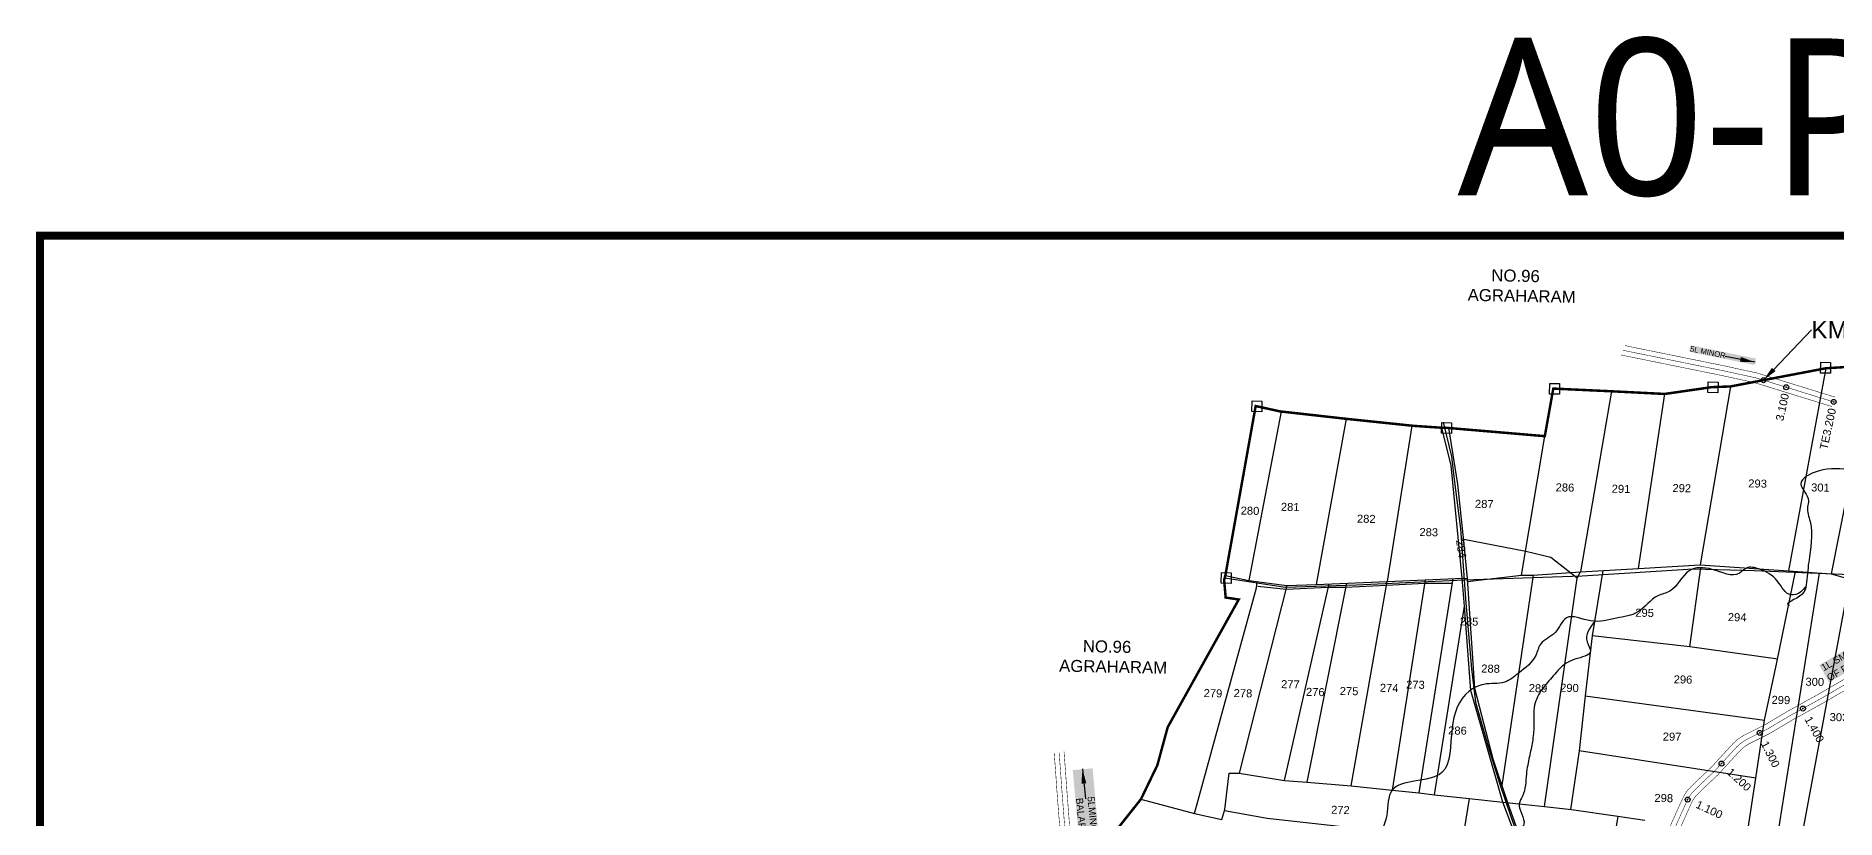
# Model space of a CAD drawing. Header units: millimetres. Extents: x 191939 to 221722, y 1607077 to 1617110.
# Drawn here: x 191939 to 195566, y 1615533 to 1617110 of the extents above; entities that cross this region are included whole.
import ezdxf
from ezdxf import colors
from ezdxf.entities.mleader import LeaderData, LeaderLine
from ezdxf.enums import TextEntityAlignment as Align
from ezdxf.math import Vec2, Vec3

# ---------------------------------------------------------------- set-up
doc = ezdxf.new("R2010")
doc.units = ezdxf.units.MM
doc.header["$LTSCALE"] = 15
doc.header["$PDMODE"] = 32
doc.header["$PDSIZE"] = 10
doc.linetypes.add('HIDDEN2', pattern=[0.1875, 0.125, -0.0625])
for name, color, linetype in [('BOUNDRY STONES', 240, 'Continuous'), ('CADAS', 1, 'Continuous'), ('CANAL1', 7, 'Continuous'), ('CS', 134, 'Continuous'), ('CSMark', 72, 'Continuous'), ('PAPER SIZE', 5, 'Continuous'), ('PLOTS', 7, 'Continuous'), ('PLOTS NO', 7, 'Continuous'), ('ROADS', 1, 'Continuous'), ('STREAMS', 4, 'Continuous'), ('STRUCTURE', 5, 'Continuous'), ('TEXT', 1, 'Continuous'), ('VILLAGE BOUNDRY', 5, 'Continuous'), ('VILLAGE STONES', 240, 'Continuous')]:
    doc.layers.add(name, color=color, linetype=linetype)
doc.styles.get("Standard").update_dxf_attribs({"font": 'arial.ttf'})
doc.styles.add('TMS', font='trebuc.ttf')
doc.dimstyles.get("Standard").update_dxf_attribs({"dimtxt": 0.18, "dimasz": 0.18, "dimexe": 0.18, "dimexo": 0.0625, "dimgap": 0.09, "dimtad": 0, "dimtih": 1, "dimtoh": 1, "dimdec": 4, "dimzin": 0, "dimdsep": 46, "dimtxsty": 'Standard', "dimcen": 0.09, "dimadec": 0, "dimazin": 0, "dimtfac": 1, "dimtdec": 4, "dimtofl": 0, "dimtmove": 0, "dimatfit": 3, "dimfxl": 1, "dimtolj": 1, "dimtzin": 0, "dimarcsym": 0})

msp = doc.modelspace()

# ---------------------------------------------------------------- linework, layer by layer
at = {"layer": 'BOUNDRY STONES'}
for points in [[(195535.4, 1616452.8), (195555.3, 1616452.4), (195554.8, 1616430.8), (195534.9, 1616431.2)], [(194989.3, 1616410.4), (195009.2, 1616410), (195008.8, 1616388.4), (194988.9, 1616388.8)], [(195308.5, 1616413.3), (195328.4, 1616412.9), (195327.9, 1616391.3), (195308, 1616391.7)], [(194389.6, 1616375.3), (194409.5, 1616374.9), (194409, 1616353.3), (194389.1, 1616353.7)], [(194771.7, 1616331.6), (194791.6, 1616331.2), (194791.2, 1616309.6), (194771.3, 1616310)], [(194327.7, 1616029.5), (194347.6, 1616029.1), (194347.2, 1616007.5), (194327.3, 1616007.9)]]:
    msp.add_lwpolyline(points, close=True, dxfattribs=at)
at = {"layer": 'CANAL1', "color": 1, "linetype": 'HIDDEN2', "ltscale": 4, "const_width": 1}
for points in [[(195136.9, 1616477), (195334, 1616436.9), (195404.5, 1616421.6), (195561.5, 1616373.1)], [(195240.5, 1615512.7), (195257.8, 1615551.8), (195267.4, 1615572.5), (195271.7, 1615580), (195275.4, 1615585.1), (195290.2, 1615600.2), (195321, 1615629), (195366.1, 1615678.3), (195374, 1615685.4), (195385.3, 1615692.9), (195428.4, 1615714.5), (195472.9, 1615740.9), (195535.4, 1615775.4), (195616.3, 1615822.5)], [(194165.3, 1614725.2), (194134.7, 1614758.6), (194127.1, 1614766.3), (194121.1, 1614776.2), (194117, 1614787.1), (194093.6, 1614900.8), (194057.8, 1615056.4), (194049.6, 1615089.7), (194043.9, 1615115.8), (194037.3, 1615147.9), (194031, 1615189.8), (194028.8, 1615244.2), (194027.5, 1615255.8), (194024.2, 1615287.8), (194018.5, 1615418.5), (194012.9, 1615505.3), (194006.2, 1615592.1), (194003.4, 1615631.3), (194000.7, 1615667.3)]]:
    msp.add_lwpolyline(points, dxfattribs=at)
at = {"layer": 'CANAL1', "color": 200, "const_width": 1}
for points in [[(195140.9, 1616486.4), (195336, 1616446.7), (195407, 1616431.3), (195563.9, 1616382.8)], [(195132.9, 1616467.6), (195331.9, 1616427.1), (195401.9, 1616411.9), (195558, 1616363.7)], [(195231.4, 1615517), (195248.7, 1615555.9), (195258.5, 1615577.2), (195263.3, 1615585.5), (195267.7, 1615591.6), (195283.2, 1615607.3), (195313.9, 1615636.1), (195359.1, 1615685.4), (195367.9, 1615693.4), (195380.3, 1615701.5), (195423.6, 1615723.3), (195467.9, 1615749.6), (195530.4, 1615784.1), (195611.3, 1615831.2)], [(195249.5, 1615508.5), (195266.9, 1615547.7), (195276.3, 1615567.9), (195280.1, 1615574.6), (195283.1, 1615578.6), (195297.2, 1615593), (195328.1, 1615622), (195373.2, 1615671.2), (195380.1, 1615677.5), (195390.3, 1615684.2), (195433.2, 1615705.7), (195477.8, 1615732.2), (195540.3, 1615766.7), (195621.3, 1615813.9)], [(194158, 1614718.4), (194127.4, 1614751.7), (194119.1, 1614760.2), (194112, 1614771.8), (194107.3, 1614784.3), (194083.8, 1614898.7), (194048.1, 1615054.1), (194039.9, 1615087.4), (194034.1, 1615113.7), (194027.5, 1615146.1), (194021.1, 1615188.8), (194018.8, 1615243.5), (194017.6, 1615254.8), (194014.2, 1615287.1), (194008.5, 1615418), (194002.9, 1615504.6), (193996.2, 1615591.4), (193993.5, 1615630.6), (193990.8, 1615666.1)], [(194172.7, 1614732), (194141.9, 1614765.4), (194135, 1614772.5), (194130.1, 1614780.6), (194126.6, 1614789.9), (194103.3, 1614902.9), (194067.5, 1615058.7), (194059.3, 1615092), (194053.7, 1615117.9), (194047.2, 1615149.6), (194041, 1615190.7), (194038.7, 1615245), (194037.5, 1615256.9), (194034.1, 1615288.5), (194028.5, 1615419.1), (194022.8, 1615506), (194016.2, 1615592.8), (194013.4, 1615632), (194010.6, 1615668.6)]]:
    msp.add_lwpolyline(points, dxfattribs=at)
at = {"layer": 'CS'}
for p in [(195420, 1616416.8), (195465.9, 1616402.6), (195561.5, 1616373.1), (195499.5, 1615755.6), (195412.4, 1615706.5), (195335.4, 1615644.7), (195267.2, 1615572.2)]:
    msp.add_point(p, dxfattribs=at)
at = {"layer": 'PAPER SIZE', "color": 5, "const_width": 16}
msp.add_lwpolyline([(191947.1, 1616708.1), (198356.8, 1616708.1), (198356.8, 1610298.2), (191947.1, 1610298.2)], close=True, dxfattribs=at)
at = {"layer": 'PLOTS'}
for points in [[(195545.6, 1616440.8), (195470.4, 1616032.7)], [(195639.5, 1616446.7), (195556.4, 1616026.9)], [(195353.6, 1616404.2), (195292.4, 1616044.8)], [(195113.5, 1616394.5), (195051.5, 1616030.7)], [(195167.9, 1616037.5), (195221.2, 1616389.1)], [(194448.3, 1616353.7), (194382.9, 1616013.1)], [(194579.4, 1616339), (194518.7, 1616005.6)], [(194711.3, 1616325.2), (194661.7, 1616011.7)], [(195125.9, 1614911.7), (195059.8, 1615120), (194981, 1615328.6), (194945.5, 1615434.1), (194894.7, 1615567.2), (194830.4, 1615791.8), (194817.5, 1615961.8), (194813.2, 1616018.2), (194790.7, 1616244.7), (194771.7, 1616321)], [(194785.3, 1616320.6), (194803.5, 1616207.4), (194815.8, 1616092.6), (194822.9, 1616017.3), (194837.9, 1615796.7), (194874.6, 1615654.3), (194904.1, 1615566.2), (195018.4, 1615245.9), (195061.6, 1615144.1), (195096.4, 1615028.5), (195111.3, 1614979), (195131.9, 1614910.5)], [(194932.5, 1616024.1), (194979.4, 1616304.1)], [(194335.7, 1616023.5), (194382.9, 1616013.1), (194459.7, 1616003.1), (194518.7, 1616005.6), (194661.7, 1616011.7), (194815, 1616018.2), (194822.9, 1616017.3), (194823.1, 1616011.7), (194932.5, 1616024.1), (194956.1, 1616024.1), (195051.5, 1616030.7), (195167.9, 1616037.5), (195292.4, 1616044.8), (195470.4, 1616032.7), (195556.4, 1616026.9), (195594.2, 1616015.9)], [(195271.9, 1615879.6), (195294.1, 1616039.9)], [(194459.7, 1616003.1), (194363.6, 1615625.5)], [(194398.5, 1615998.6), (194400.1, 1616010.9)], [(194401.4, 1616002.1), (194457.9, 1615995.9), (194543.1, 1616000.3), (194578, 1615999.8), (194660.4, 1616004.3), (194737.3, 1616008.2), (194792.3, 1616007.9)], [(194455, 1615610.4), (194544.6, 1616006.7)], [(194579.7, 1616008.2), (194499.6, 1615607)], [(194589.4, 1615600.2), (194661.7, 1616011.7)], [(194738.4, 1616015), (194671.9, 1615591.3)], [(194793.8, 1616017.3), (194725.7, 1615585.5)], [(194956.1, 1616024.1), (194892.7, 1615600.3)], [(194978.7, 1615558.1), (195044.8, 1616018), (195051.5, 1616030.7)], [(195096.3, 1616033.4), (195074.8, 1615902.2), (195061, 1615781.4), (195048.3, 1615670.3), (195031.2, 1615552.5)], [(195387.8, 1615505.8), (195404.4, 1615615.1), (195422.2, 1615732.2), (195447.2, 1615848.1), (195484.8, 1616031.7)], [(195532.4, 1616028.5), (195447.8, 1615496.7)], [(195495.7, 1615489.4), (195594.2, 1616015.9)], [(194273.8, 1615543.9), (194398.5, 1615998.6)], [(194757.3, 1615582.1), (194817.5, 1615961.8)], [(195448.7, 1615855.1), (195271.9, 1615879.6), (195074.8, 1615902.2)], [(195061, 1615781.4), (195422.2, 1615732.2)], [(195404.4, 1615615.1), (195048.3, 1615670.3)], [(194165.7, 1615573.2), (194273.8, 1615543.9), (194328.3, 1615532), (194334.6, 1615552.1), (194343.5, 1615625.6), (194363.6, 1615625.5), (194455, 1615610.4), (194499.6, 1615607), (194589.4, 1615600.2), (194671.9, 1615591.3), (194725.7, 1615585.5), (194757.3, 1615582.1), (194827, 1615574.5), (194894.7, 1615567.2), (194908.3, 1615565.7), (194927.9, 1615563.6), (194978.7, 1615558.1), (195033.4, 1615552.2), (195126.5, 1615538.7), (195180.9, 1615530.8)], [(194827, 1615574.5), (194813.3, 1615491.4), (194798.6, 1615402.1), (194785.1, 1615320), (194765.7, 1615232.2), (194758.8, 1615171), (194747.4, 1615112), (194737.6, 1615061.2), (194729.4, 1614994.1)], [(194334, 1615550.1), (194420.2, 1615534.6), (194813.3, 1615491.4)], [(195126.5, 1615538.7), (195061.6, 1615144.1)]]:
    msp.add_lwpolyline(points, dxfattribs=at)
at = {"layer": 'ROADS'}
for points in [[(194774.5, 1616332.4), (194791.5, 1616263.1), (194796.2, 1616222.4), (194809.3, 1616117.5), (194814.9, 1616042.7), (194819.9, 1615976.5), (194831.5, 1615835.8), (194839.5, 1615768.5), (194865.4, 1615679), (194888.2, 1615605.4), (194911.6, 1615536.2), (194962.4, 1615395.8)], [(195044.8, 1616018), (194991.7, 1616059.7), (194941.4, 1616072.1), (194813.1, 1616096.9)], [(194334.5, 1616019), (194456.3, 1616000.3), (194599.9, 1616004.5), (194816.1, 1616014.7), (195054.7, 1616022.7), (195278.4, 1616036.9), (195401.2, 1616033.4), (195546, 1616027.6), (195629.1, 1616024.2), (195698.8, 1615987.3), (195855.1, 1615958.1), (196090.1, 1615928.1), (196363.1, 1615889)]]:
    msp.add_lwpolyline(points, dxfattribs=at)
at = {"layer": 'STREAMS'}
for points in [[(196399.5, 1616164.1), (196353.3, 1616149.5), (196293, 1616131.4), (196274.7, 1616151), (196238.3, 1616193.1), (196212.8, 1616215.8), (196184.3, 1616220.9), (196154.6, 1616240.1), (196115, 1616249), (196062.6, 1616252), (196033.1, 1616252.5), (195986.5, 1616262), (195940.5, 1616273.1), (195886.2, 1616281.4), (195821.9, 1616249), (195758, 1616233), (195653.9, 1616236.4), (195598, 1616236.8), (195530.3, 1616233.9), (195495.5, 1616207.6), (195510.8, 1616174), (195509, 1616161.9), (195514, 1616132), (195511.1, 1616050.6), (195506.1, 1616004.6), (195497.5, 1615985.2), (195470.8, 1615963.5), (195471.5, 1615963.3)], [(195505.8, 1616002.2), (195495.2, 1615990.4), (195475.1, 1615984.4), (195447.9, 1616012.6), (195410.4, 1616036.8), (195385.9, 1616038.5), (195371.7, 1616028.3), (195316.7, 1616035.8), (195270.1, 1616033), (195231.2, 1615992), (195207.3, 1615982.7), (195167, 1615950), (195124, 1615937.5), (195072, 1615932), (195023, 1615938.2), (195000.5, 1615909), (194971.3, 1615885.6), (194961.1, 1615862.7), (194926.6, 1615826.8), (194898.3, 1615808.7), (194856.4, 1615804.2), (194827.1, 1615790.5), (194792.4, 1615715.3), (194772.2, 1615626.6), (194716.4, 1615609.2), (194671.9, 1615591.3), (194660.9, 1615540.6), (194633.8, 1615480.1), (194614.2, 1615447.1), (194597.6, 1615411), (194576.3, 1615358.8), (194558.1, 1615329.9), (194530.1, 1615297.1), (194534.2, 1615239.8), (194522.2, 1615209.7), (194508.9, 1615189.5), (194503.7, 1615165.4), (194503.3, 1615133.5), (194498.5, 1615110.2), (194485.6, 1615084.6), (194477.4, 1615073), (194476.5, 1615058.4), (194475, 1615045)], [(195079.6, 1615931.1), (195064.6, 1615889.8), (195071.2, 1615870.6), (195040.1, 1615854.9), (195008.9, 1615835.5), (194996.3, 1615821.1), (194974.2, 1615794.6), (194958.9, 1615762.5), (194957.3, 1615721), (194954.4, 1615688.7), (194948.4, 1615658.8), (194942.3, 1615623.8), (194934.5, 1615579.3), (194927.9, 1615563.6), (194937.3, 1615523), (194920.1, 1615500.6), (194906.2, 1615473.6), (194877.4, 1615456.5), (194863.3, 1615406.7), (194842.8, 1615342.3), (194814.4, 1615271.3), (194803.5, 1615222.2), (194793, 1615201.7), (194786, 1615159.5), (194774.8, 1615138.1), (194769.4, 1615096.3), (194764.9, 1615065.6), (194754.4, 1615041.2), (194732.5, 1615019.2), (194722.7, 1614970.9)]]:
    msp.add_spline(points, degree=3, dxfattribs=at)
at = {"layer": 'VILLAGE BOUNDRY', "linetype": 'Continuous'}
msp.add_lwpolyline([(194112.3, 1615505.9, 5, 5, 0), (194165.7, 1615573.2, 5, 5, 0), (194198.7, 1615641.5, 5, 5, 0), (194219.5, 1615718, 5, 5, 0), (194362.7, 1615975.2, 5, 5, 0), (194336.3, 1615979.1, 5, 5, 0), (194333.2, 1616014.5, 5, 5, 0), (194335.7, 1616023.5, 5, 5, 0), (194396.8, 1616364.8, 5, 5, 0), (194445.6, 1616354, 5, 5, 0), (194579.4, 1616339, 5, 5, 0), (194714.4, 1616324.9, 5, 5, 0), (194775.2, 1616320.8, 5, 5, 0), (194778.9, 1616321.1, 5, 5, 0), (194979.4, 1616304.1, 5, 5, 0), (194996.5, 1616399.9, 5, 5, 0), (195113.5, 1616394.5, 5, 5, 0), (195221.2, 1616389.1, 5, 5, 0), (195315.7, 1616402.8, 5, 5, 0), (195353.6, 1616404.2, 5, 5, 0), (195545.6, 1616440.8, 5, 5, 0), (195639.5, 1616446.7, 5, 5, 0)], format="xyseb", dxfattribs=at)

# ---------------------------------------------------------------- texts
at = {"layer": 'CADAS', "color": 2, "style": 'TMS'}
msp.add_text('A0-P', height=315.69, dxfattribs=at).set_placement((194804, 1616789.4))
at = {"layer": 'CSMark', "color": 1}
for s, p in [('3.100', (195464, 1616389.9)), ('TE3.200', (195558.7, 1616360.1))]:
    msp.add_text(s, height=16, rotation=77.7648, dxfattribs=at).set_placement(p, align=Align.MIDDLE_RIGHT)
for s, rotation, p in [('1.400', 298.8809, (195509.2, 1615738.1)), ('1.300', 296.6457, (195421.4, 1615688.6)), ('1.200', 317.5698, (195350.2, 1615631.3)), ('1.100', 335.1978, (195285.4, 1615563.8))]:
    msp.add_text(s, height=16, rotation=rotation, dxfattribs=at).set_placement(p, align=Align.MIDDLE_LEFT)
at = {"layer": 'PLOTS NO'}
for s, rotation, p in [('293', 358.8775, (195408.2, 1616208.7)), ('286', 358.8775, (195020, 1616200.7)), ('291', 358.8775, (195133, 1616198)), ('292', 358.8775, (195255.4, 1616199.4)), ('301', 358.8775, (195534.8, 1616200.6)), ('280', 358.8775, (194385.4, 1616153.9)), ('281', 358.8775, (194466.4, 1616161.5)), ('282', 358.8775, (194619.7, 1616137.7)), ('287', 358.8775, (194857.5, 1616167.6)), ('283', 358.8775, (194745.6, 1616110.8)), ('284', 278.4984, (194811.2, 1616077.2)), ('285', 358.8775, (194826.7, 1615930.8)), ('295', 358.8775, (195180.5, 1615948.3)), ('294', 358.8775, (195367.1, 1615939.5)), ('288', 358.8775, (194870.1, 1615835.9)), ('296', 358.8775, (195257.9, 1615814.1)), ('279', 358.8775, (194310.8, 1615786.4)), ('278', 358.8775, (194371.2, 1615786.4)), ('277', 358.8775, (194466.7, 1615804.4)), ('276', 358.8775, (194516.9, 1615788.9)), ('275', 358.8775, (194585, 1615790.6)), ('274', 358.8775, (194665.8, 1615797)), ('273', 358.8775, (194718.7, 1615803.6)), ('289', 358.8775, (194965.8, 1615796.5)), ('290', 358.8775, (195029.1, 1615797.2)), ('300', 358.8775, (195523.4, 1615809.3)), ('299', 358.8775, (195455.1, 1615772.8)), ('303', 358.8775, (195572.2, 1615738.1)), ('286', 358.8775, (194803.4, 1615711.2)), ('297', 358.8775, (195235.8, 1615698.9)), ('298', 358.8775, (195219.1, 1615575.3)), ('272', 358.8775, (194567.5, 1615551.4))]:
    msp.add_text(s, height=16.13, rotation=rotation, dxfattribs=at).set_placement(p, align=Align.MIDDLE_CENTER)
at = {"layer": 'STRUCTURE', "color": 5, "attachment_point": 1, "bg_fill": 1, "box_fill_scale": 1.1, "bg_fill_color": 7, "bg_fill_true_color": 16777215, "bg_fill_transparency": 0}
for s, insert, char_height, width, rotation in [('{\\C1;5L MINOR}', (195273.6, 1616485.9), 11, 132.553, 348.4922), ('{\\C1;1L SM OF 6L MINOR    OF BALAPANURU}', (195534.3, 1615842.6), 14, 229.018, 29.8804), ('\\pi54.51494;{\\C1;5LMINOR OF    \\P\\pi55.54631;BALAPANUR}', (194066.9, 1615633.6), 14, 172.34, 275.1604)]:
    msp.add_mtext(s, dxfattribs=dict(at, insert=insert, char_height=char_height, width=width, rotation=rotation))
at = {"layer": 'TEXT', "char_height": 24.19, "width": 219.7, "attachment_point": 1, "rotation": 358.8775}
for insert in [(194825, 1616641.2), (194001.8, 1615894.4)]:
    msp.add_mtext('     NO.96 AGRAHARAM', dxfattribs=dict(at, insert=insert))

# ---------------------------------------------------------------- leaders
at = {"layer": 'PAPER SIZE', "color": 1}
for points in [[(195403, 1616453), (195342.8, 1616464.7)], [(194047.6, 1615634.4), (194053.8, 1615573.9)]]:
    msp.add_leader(points, dimstyle='Standard', override={"dimasz": 30, "dimgap": 0.09, "dimtad": 0, "dimtfill": 2, "dimtfillclr": 5}, dxfattribs=at)
at = {"layer": 'VILLAGE STONES', "color": 1}
ml = msp.add_multileader_mtext('Standard', dxfattribs=at)
ml.set_content('KM 3.025', color=1)
ml.set_leader_properties()
ml.build(insert=Vec2(0, 0))
ml.multileader.update_dxf_attribs({"dogleg_length": 0.36, "arrow_head_size": 30})
ctx = ml.context
ctx.base_point, ctx.char_height, ctx.arrow_head_size, ctx.landing_gap_size, ctx.plane_origin = Vec3(195516.5, 1616518), 35, 30, 0.09, Vec3(195406.8, 1616350.2)
notes = []
notes.append((ctx, [(0, (1, 1, 0), (195516.5, 1616518), (1, 0), 1.396927018504357e-11, [(0, [(195420, 1616416.8)], 0, [])])]))
ctx.mtext.insert, ctx.mtext.flow_direction = Vec3(195516.6, 1616535.9), 5
for ctx, leaders in notes:
    for number, flags, end, landing, length, lines in leaders:
        leader = LeaderData()
        leader.index, (leader.has_last_leader_line, leader.has_dogleg_vector, leader.attachment_direction) = number, flags
        leader.last_leader_point, leader.dogleg_vector, leader.dogleg_length = Vec3(end), Vec3(landing), length
        for number, points, colour, breaks in lines:
            line = LeaderLine()
            line.index, line.vertices, line.color, line.breaks = number, Vec3.list(points), colors.encode_raw_color(colour), breaks
            leader.lines.append(line)
        ctx.leaders.append(leader)

doc.saveas('drawing.dxf')
